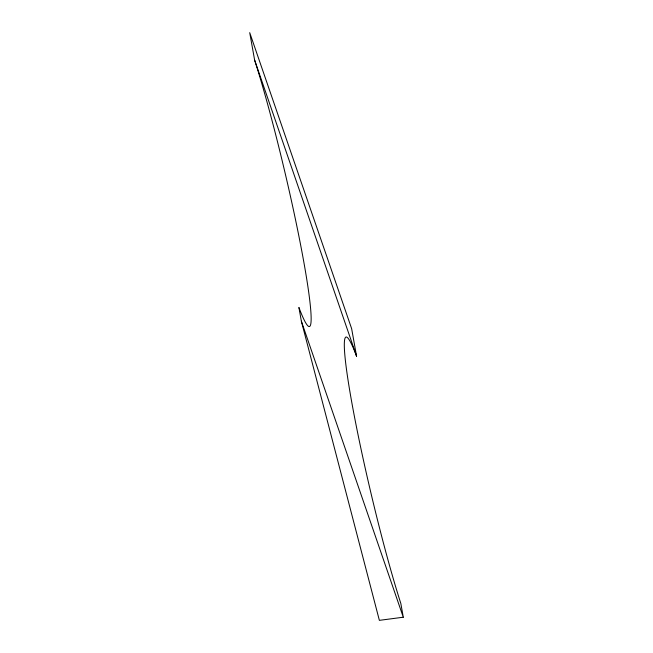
<?xml version="1.0" encoding="UTF-8"?>
<svg xmlns="http://www.w3.org/2000/svg" width="653" height="653" viewBox="0 0 653 653"><rect width="100%" height="100%" fill="white"/><g stroke="black" fill="none" stroke-linecap="round" stroke-linejoin="round"><path stroke-width="0.98" d="M403.285 617.216L379.369 620.35L301.36 321.203L298.903 307.457A157.512 11.689 76.7 0 0 303.947 262.735A157.512 11.689 76.7 0 0 254.637 60.133L249.715 32.65L351.641 328.663L356.562 356.146A157.512 11.689 76.7 0 0 351.51 400.869A157.512 11.689 76.7 0 0 400.828 603.47L403.285 617.216L301.36 321.203M254.637 60.133L356.562 356.146"/></g></svg>
